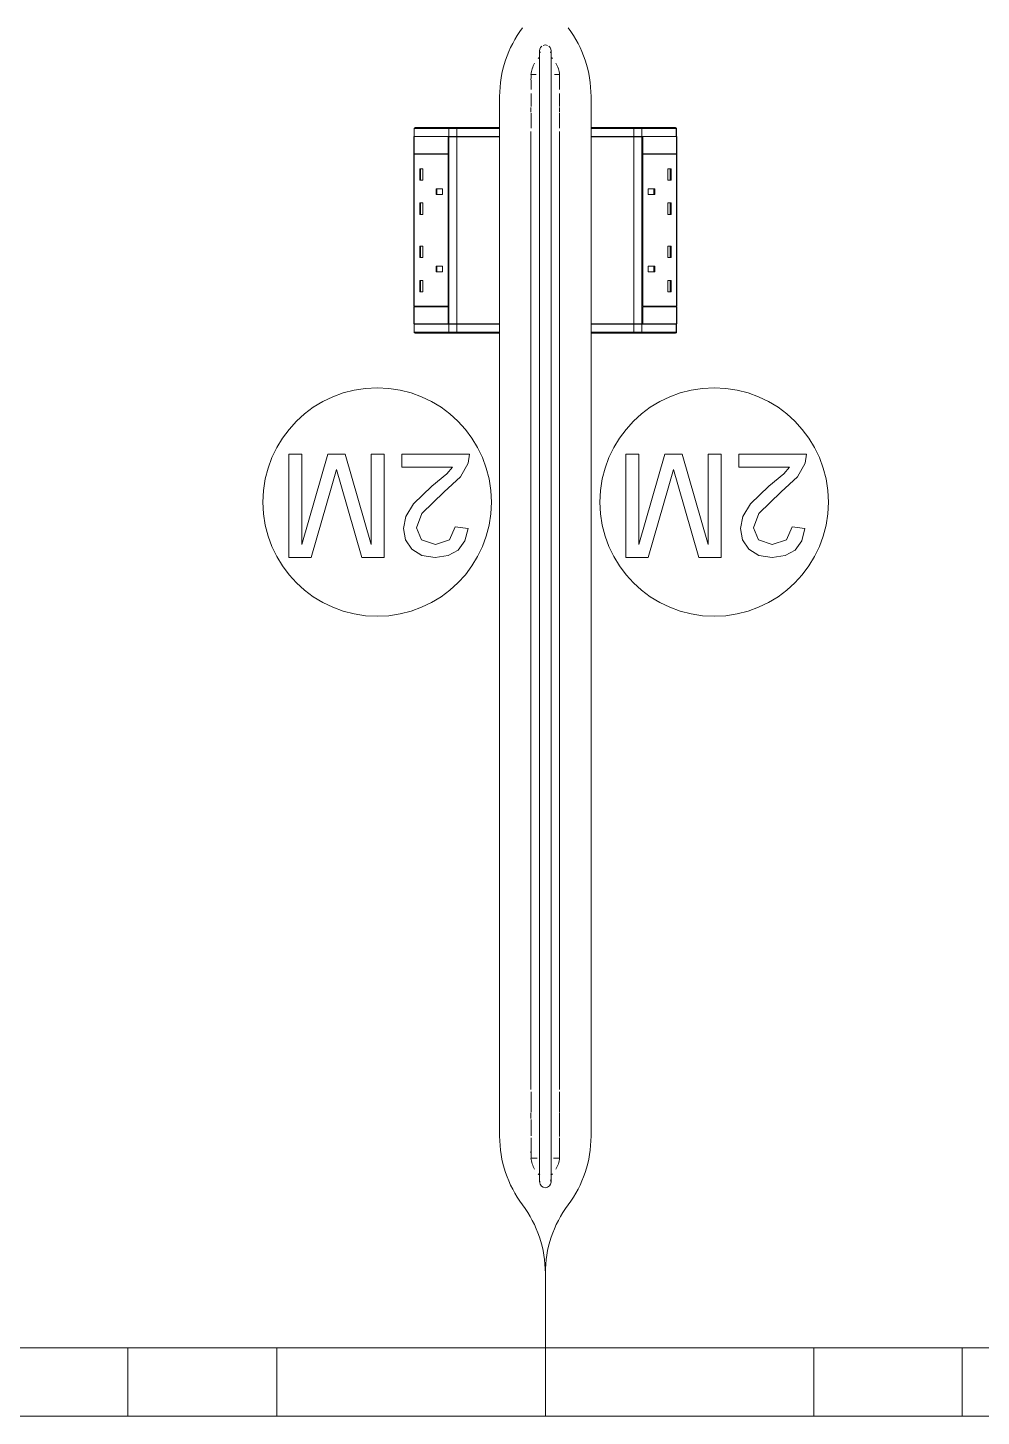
# Model space of a CAD drawing. Header units: millimetres. Extents: x 155927 to 317870, y -36033 to 97293.
# Drawn here: x 201329 to 202163, y 10700 to 11915 of the extents above; entities that cross this region are included whole.
import ezdxf

# ---------------------------------------------------------------- set-up
doc = ezdxf.new("R2010")
doc.units = ezdxf.units.MM
doc.header["$MEASUREMENT"] = 0
doc.layers.add('I-FURN', color=8, linetype='CONTINUOUS', lineweight=9)

msp = doc.modelspace()

# ---------------------------------------------------------------- linework, layer by layer
at = {"layer": 'I-FURN'}
for p, q in [((201776.7, 11894.6), (201776.7, 11894.6)), ((201776.7, 11894.6), (201776.7, 11894.4)), ((201776.7, 11894.4), (201776.7, 11894.1)), ((201776.7, 11894.1), (201776.7, 11893.7)), ((201776.7, 11893.7), (201776.7, 11893.2)), ((201776.7, 11893.2), (201776.7, 11892.6)), ((201776.7, 11892.6), (201776.7, 11891.9)), ((201776.7, 11891.9), (201776.7, 11891)), ((201776.7, 11891), (201776.7, 11890.1)), ((201776.7, 11890.1), (201776.7, 11889)), ((201776.7, 11889), (201776.7, 11887.9)), ((201776.7, 11887.9), (201776.7, 11886.6)), ((201776.7, 11886.6), (201776.7, 11885.2)), ((201776.7, 11885.2), (201776.7, 11883.8)), ((201776.7, 11883.8), (201776.7, 11882.2)), ((201786.7, 11894.5), (201786.7, 11894.6)), ((201786.7, 11894.6), (201786.7, 11894.6)), ((201786.7, 11894.3), (201786.7, 11894.5)), ((201786.7, 11894), (201786.7, 11894.3)), ((201786.7, 11893.6), (201786.7, 11894)), ((201786.7, 11893), (201786.7, 11893.6)), ((201786.7, 11892.4), (201786.7, 11893)), ((201786.7, 11891.6), (201786.7, 11892.4)), ((201786.7, 11890.8), (201786.7, 11891.6)), ((201786.7, 11889.8), (201786.7, 11890.8)), ((201786.7, 11888.7), (201786.7, 11889.8)), ((201786.7, 11887.5), (201786.7, 11888.7)), ((201786.7, 11886.2), (201786.7, 11887.5)), ((201786.7, 11884.9), (201786.7, 11886.2)), ((201786.7, 11883.4), (201786.7, 11884.9)), ((201786.7, 11881.8), (201786.7, 11883.4)), ((201773.7, 11873.7), (201769.2, 11873.7)), ((201769.2, 11870.3), (201769.2, 11873.7)), ((201776.7, 11882.2), (201776.7, 11880.6)), ((201776.7, 11880.6), (201776.7, 11878.8)), ((201776.7, 11878.8), (201776.7, 11877)), ((201776.7, 11877), (201776.7, 11875.1)), ((201776.7, 11875.1), (201776.7, 11873.1)), ((201776.7, 11873.1), (201776.7, 11871)), ((201776.7, 11871), (201776.7, 11868.9)), ((201786.7, 11880.1), (201786.7, 11881.8)), ((201786.7, 11878.4), (201786.7, 11880.1)), ((201786.7, 11876.5), (201786.7, 11878.4)), ((201786.7, 11874.6), (201786.7, 11876.5)), ((201786.7, 11872.6), (201786.7, 11874.6)), ((201786.7, 11870.5), (201786.7, 11872.6)), ((201794.2, 11873.7), (201789.6, 11873.7)), ((201794.2, 11873.7), (201794.2, 11870.3)), ((201769.1, 11869), (201769.1, 11869.9)), ((201769.2, 11860.7), (201769.2, 11868.7)), ((201776.7, 11868.9), (201776.7, 11866.7)), ((201776.7, 11866.7), (201776.7, 11864.4)), ((201776.7, 11864.4), (201776.7, 11862)), ((201776.7, 11862), (201776.7, 11859.6)), ((201776.7, 11859.6), (201776.7, 11857.1)), ((201786.7, 11868.3), (201786.7, 11870.5)), ((201786.7, 11866), (201786.7, 11868.3)), ((201786.7, 11863.7), (201786.7, 11866)), ((201786.7, 11861.4), (201786.7, 11863.7)), ((201786.7, 11858.9), (201786.7, 11861.4)), ((201786.7, 11856.4), (201786.7, 11858.9)), ((201794.2, 11869.9), (201794.2, 11869)), ((201794.2, 11868.7), (201794.2, 11860.7)), ((201741.7, 11826.4), (201741.7, 11854.6)), ((201741.7, 11854.6), (201741.7, 11826.4)), ((201769.2, 11845.6), (201769.2, 11857.1)), ((201776.7, 11857.1), (201776.7, 11854.6)), ((201776.7, 11854.6), (201776.7, 11852)), ((201776.7, 11852), (201776.7, 11849.4)), ((201776.7, 11849.4), (201776.7, 11846.7)), ((201776.7, 11846.7), (201776.7, 11844)), ((201786.7, 11853.9), (201786.7, 11856.4)), ((201786.7, 11851.3), (201786.7, 11853.9)), ((201786.7, 11848.7), (201786.7, 11851.3)), ((201786.7, 11846), (201786.7, 11848.7)), ((201794.2, 11857.1), (201794.2, 11845.6)), ((201821.7, 11854.6), (201821.7, 11826.4)), ((201821.7, 11826.4), (201821.7, 11854.6)), ((201769.1, 11840.8), (201769.1, 11844.9)), ((201769.2, 11826.7), (201769.2, 11839.9)), ((201776.7, 11844), (201776.7, 11841.3)), ((201776.7, 11841.3), (201776.7, 11838.5)), ((201776.7, 11838.5), (201776.7, 11835.8)), ((201776.7, 11835.8), (201776.7, 11832.9)), ((201786.7, 11843.3), (201786.7, 11846)), ((201786.7, 11840.6), (201786.7, 11843.3)), ((201786.7, 11837.8), (201786.7, 11840.6)), ((201786.7, 11835), (201786.7, 11837.8)), ((201786.7, 11832.2), (201786.7, 11835)), ((201794.2, 11844.9), (201794.2, 11840.8)), ((201794.2, 11839.9), (201794.2, 11826.7)), ((201666.8, 11826.4), (201666.8, 11819.4)), ((201666.8, 11826.4), (201667, 11826.4)), ((201666.8, 11826.4), (201666.8, 11819.4)), ((201666.8, 11819.4), (201666.8, 11826.4)), ((201667, 11826.4), (201697.3, 11826.4)), ((201667, 11826.4), (201667, 11819.4)), ((201667.2, 11827.2), (201667.2, 11827.2)), ((201698.1, 11827.4), (201667.8, 11827.4)), ((201698.1, 11827.4), (201667.8, 11827.4)), ((201697.3, 11826.4), (201704.2, 11826.4)), ((201697.3, 11826.4), (201697.3, 11819.4)), ((201698.1, 11827.4), (201736.7, 11827.4)), ((201703.7, 11827.4), (201698.1, 11827.4)), ((201740.7, 11827.4), (201703.7, 11827.4)), ((201704.2, 11826.4), (201741.7, 11826.4)), ((201704.2, 11826.4), (201704.2, 11819.4)), ((201736.7, 11827.4), (201736.7, 11826.4)), ((201736.7, 11827.4), (201740.7, 11827.4)), ((201741.7, 11819.4), (201741.7, 11826.4)), ((201741.7, 11826.4), (201741.7, 11819.4)), ((201769.1, 10985.5), (201769.1, 11823.7)), ((201776.7, 11832.9), (201776.7, 11830.1)), ((201776.7, 11830.1), (201776.7, 11827.3)), ((201776.7, 11827.3), (201776.7, 11824.5)), ((201776.7, 11824.5), (201776.7, 11823.7)), ((201776.7, 11823.7), (201776.7, 10985.5)), ((201786.7, 11829.4), (201786.7, 11832.2)), ((201786.7, 11826.5), (201786.7, 11829.4)), ((201786.7, 11823.7), (201786.7, 11826.5)), ((201786.7, 10985.5), (201786.7, 11823.7)), ((201794.2, 11823.7), (201794.2, 10985.5)), ((201821.7, 11826.4), (201821.7, 11819.4)), ((201821.7, 11826.4), (201859.1, 11826.4)), ((201821.7, 11826.4), (201821.7, 11819.4)), ((201822.7, 11827.4), (201822.7, 11827.4)), ((201859.7, 11827.4), (201822.7, 11827.4)), ((201822.7, 11827.4), (201826.7, 11827.4)), ((201826.7, 11826.4), (201826.7, 11827.4)), ((201826.7, 11827.4), (201865.2, 11827.4)), ((201859.1, 11826.4), (201866.1, 11826.4)), ((201859.1, 11826.4), (201859.1, 11819.4)), ((201865.2, 11827.4), (201859.7, 11827.4)), ((201895.5, 11827.4), (201865.2, 11827.4)), ((201895.5, 11827.4), (201865.2, 11827.4)), ((201866.1, 11826.4), (201896.3, 11826.4)), ((201866.1, 11826.4), (201866.1, 11819.4)), ((201896.1, 11827.2), (201896.2, 11827.2)), ((201896.3, 11826.4), (201896.5, 11826.4)), ((201896.3, 11826.4), (201896.3, 11819.4)), ((201896.5, 11819.4), (201896.5, 11826.4)), ((201896.5, 11819.4), (201896.5, 11826.4)), ((201896.5, 11819.4), (201896.5, 11826.4)), ((201666.6, 11804.4), (201666.6, 11819.4)), ((201666.6, 11819.4), (201696.5, 11819.4)), ((201666.8, 11819.4), (201667, 11819.4)), ((201666.8, 11819.3), (201666.8, 11655.4)), ((201667, 11819.4), (201697.3, 11819.4)), ((201696.5, 11819.4), (201696.5, 11804.4)), ((201696.7, 11804.4), (201696.7, 11819.3)), ((201696.7, 11819.3), (201697.3, 11819.3)), ((201697.3, 11819.4), (201704.2, 11819.4)), ((201704.2, 11819.3), (201697.3, 11819.3)), ((201697.3, 11819.3), (201697.3, 11655.4)), ((201704.2, 11819.4), (201741.7, 11819.4)), ((201741.7, 11819.3), (201704.2, 11819.3)), ((201704.2, 11819.3), (201704.2, 11655.4)), ((201741.7, 11655.4), (201741.7, 11819.3)), ((201741.7, 11819.3), (201741.7, 11655.4)), ((201821.7, 11819.4), (201859.1, 11819.4)), ((201821.7, 11819.3), (201821.7, 11655.4)), ((201821.7, 11655.4), (201821.7, 11819.3)), ((201859.1, 11819.3), (201821.7, 11819.3)), ((201859.1, 11819.4), (201866.1, 11819.4)), ((201859.1, 11655.4), (201859.1, 11819.3)), ((201866.1, 11819.3), (201859.1, 11819.3)), ((201866.9, 11819.4), (201864.4, 11819.4)), ((201866.1, 11819.4), (201896.3, 11819.4)), ((201866.1, 11655.4), (201866.1, 11819.3)), ((201866.1, 11819.3), (201866.7, 11819.3)), ((201866.7, 11819.3), (201866.7, 11804.4)), ((201866.9, 11804.4), (201866.9, 11819.4)), ((201866.9, 11819.4), (201896.7, 11819.4)), ((201896.3, 11819.4), (201896.5, 11819.4)), ((201896.5, 11655.4), (201896.5, 11819.3)), ((201896.7, 11819.4), (201896.7, 11804.4)), ((201696.5, 11804.4), (201666.6, 11804.4)), ((201666.6, 11803.9), (201696.5, 11803.9)), ((201666.6, 11670.9), (201666.6, 11803.9)), ((201667, 11803.9), (201667, 11804.4)), ((201696.5, 11803.9), (201696.5, 11670.9)), ((201696.7, 11670.9), (201696.7, 11803.9)), ((201866.7, 11803.9), (201866.7, 11670.9)), ((201896.7, 11804.4), (201866.9, 11804.4)), ((201866.9, 11670.9), (201866.9, 11803.9)), ((201896.7, 11803.9), (201866.9, 11803.9)), ((201896.3, 11804.4), (201896.3, 11803.9)), ((201896.7, 11803.9), (201896.7, 11670.9)), ((201671.7, 11791.3), (201671.7, 11781.3)), ((201671.7, 11791.3), (201674.5, 11791.3)), ((201672.4, 11791.3), (201672.4, 11781.3)), ((201674.5, 11791.3), (201674.5, 11781.3)), ((201891.7, 11791.3), (201888.8, 11791.3)), ((201888.8, 11781.3), (201888.8, 11791.3)), ((201891, 11781.3), (201891, 11791.3)), ((201891.7, 11781.3), (201891.7, 11791.3)), ((201671.7, 11781.3), (201674.5, 11781.3)), ((201686, 11773.8), (201686, 11768.8)), ((201691.7, 11773.8), (201686, 11773.8)), ((201686.7, 11773.8), (201686.7, 11768.8)), ((201691.7, 11768.8), (201691.7, 11773.8)), ((201877.4, 11773.8), (201871.6, 11773.8)), ((201871.6, 11768.8), (201871.6, 11773.8)), ((201876.6, 11768.8), (201876.6, 11773.8)), ((201877.4, 11768.8), (201877.4, 11773.8)), ((201891.7, 11781.3), (201888.8, 11781.3)), ((201671.7, 11761.3), (201671.7, 11751.3)), ((201671.7, 11761.3), (201674.5, 11761.3)), ((201672.4, 11761.3), (201672.4, 11751.3)), ((201674.5, 11761.3), (201674.5, 11751.3)), ((201686, 11768.8), (201691.7, 11768.8)), ((201877.4, 11768.8), (201871.6, 11768.8)), ((201891.7, 11761.3), (201888.8, 11761.3)), ((201888.8, 11751.3), (201888.8, 11761.3)), ((201891, 11751.3), (201891, 11761.3)), ((201891.7, 11751.3), (201891.7, 11761.3)), ((201671.7, 11751.3), (201674.5, 11751.3)), ((201891.7, 11751.3), (201888.8, 11751.3)), ((201671.7, 11723.5), (201671.7, 11713.5)), ((201671.7, 11723.5), (201674.5, 11723.5)), ((201671.7, 11713.5), (201674.5, 11713.5)), ((201672.4, 11723.5), (201672.4, 11713.5)), ((201674.5, 11723.5), (201674.5, 11713.5)), ((201891.7, 11723.5), (201888.8, 11723.5)), ((201888.8, 11713.5), (201888.8, 11723.5)), ((201891.7, 11713.5), (201888.8, 11713.5)), ((201891, 11713.5), (201891, 11723.5)), ((201891.7, 11713.5), (201891.7, 11723.5)), ((201686, 11706), (201686, 11701)), ((201686, 11706), (201691.7, 11706)), ((201686, 11701), (201691.7, 11701)), ((201686.7, 11706), (201686.7, 11701)), ((201691.7, 11706), (201691.7, 11701)), ((201871.6, 11706), (201871.6, 11701)), ((201877.4, 11706), (201871.6, 11706)), ((201871.6, 11701), (201877.4, 11701)), ((201876.6, 11701), (201876.6, 11706)), ((201877.4, 11701), (201877.4, 11706)), ((201671.7, 11693.5), (201671.7, 11683.5)), ((201671.7, 11693.5), (201674.5, 11693.5)), ((201672.4, 11693.5), (201672.4, 11683.5)), ((201674.5, 11693.5), (201674.5, 11683.5)), ((201891.7, 11693.5), (201888.8, 11693.5)), ((201888.8, 11683.5), (201888.8, 11693.5)), ((201891, 11683.5), (201891, 11693.5)), ((201891.7, 11683.5), (201891.7, 11693.5)), ((201671.7, 11683.5), (201674.5, 11683.5)), ((201891.7, 11683.5), (201888.8, 11683.5)), ((201666.6, 11670.9), (201696.5, 11670.9)), ((201666.6, 11670.4), (201696.5, 11670.4)), ((201666.6, 11655.4), (201666.6, 11670.4)), ((201667, 11670.4), (201667, 11670.9)), ((201696.5, 11670.4), (201696.5, 11655.4)), ((201696.7, 11655.4), (201696.7, 11670.4)), ((201866.7, 11670.4), (201866.7, 11655.4)), ((201896.7, 11670.9), (201866.9, 11670.9)), ((201866.9, 11655.4), (201866.9, 11670.4)), ((201866.9, 11670.4), (201896.7, 11670.4)), ((201896.3, 11670.9), (201896.3, 11670.4)), ((201896.7, 11670.4), (201896.7, 11655.4)), ((201696.5, 11655.4), (201666.6, 11655.4)), ((201666.8, 11655.3), (201666.8, 11648.3)), ((201667, 11655.3), (201666.8, 11655.3)), ((201666.8, 11655.3), (201666.8, 11648.3)), ((201666.8, 11655.3), (201666.8, 11648.3)), ((201667, 11648.3), (201667, 11655.3)), ((201697.3, 11655.3), (201667, 11655.3)), ((201696.5, 11655.4), (201698.9, 11655.4)), ((201697.3, 11655.4), (201696.7, 11655.4)), ((201697.3, 11655.4), (201704.2, 11655.4)), ((201697.3, 11648.3), (201697.3, 11655.3)), ((201704.2, 11655.3), (201697.3, 11655.3)), ((201704.2, 11655.4), (201741.7, 11655.4)), ((201704.2, 11648.3), (201704.2, 11655.3)), ((201741.7, 11655.3), (201704.2, 11655.3)), ((201741.7, 11648.3), (201741.7, 11655.3)), ((201741.7, 11648.3), (201741.7, 11655.3)), ((201821.7, 11655.4), (201859.1, 11655.4)), ((201821.7, 11655.3), (201821.7, 11648.3)), ((201821.7, 11648.3), (201821.7, 11655.3)), ((201859.1, 11655.3), (201821.7, 11655.3)), ((201859.1, 11655.4), (201866.1, 11655.4)), ((201859.1, 11648.3), (201859.1, 11655.3)), ((201866.1, 11655.3), (201859.1, 11655.3)), ((201866.7, 11655.4), (201866.1, 11655.4)), ((201866.1, 11648.3), (201866.1, 11655.3)), ((201896.3, 11655.3), (201866.1, 11655.3)), ((201896.7, 11655.4), (201866.9, 11655.4)), ((201896.3, 11648.3), (201896.3, 11655.3)), ((201896.5, 11655.3), (201896.3, 11655.3)), ((201896.5, 11648.3), (201896.5, 11655.3)), ((201896.5, 11648.3), (201896.5, 11655.3)), ((201896.5, 11655.3), (201896.5, 11648.3)), ((201667, 11648.3), (201666.8, 11648.3)), ((201697.3, 11648.3), (201667, 11648.3)), ((201667.2, 11647.5), (201667.2, 11647.6)), ((201667.8, 11647.3), (201698.1, 11647.3)), ((201667.8, 11647.3), (201698.1, 11647.3)), ((201704.2, 11648.3), (201697.3, 11648.3)), ((201736.7, 11647.3), (201698.1, 11647.3)), ((201698.1, 11647.3), (201703.7, 11647.3)), ((201703.7, 11647.3), (201740.7, 11647.3)), ((201741.7, 11648.3), (201704.2, 11648.3)), ((201736.7, 11648.3), (201736.7, 11647.3)), ((201740.7, 11647.3), (201736.7, 11647.3)), ((201740.7, 11647.3), (201740.7, 11647.3)), ((201741.7, 10944.6), (201741.7, 11648.3)), ((201741.7, 11648.3), (201741.7, 10944.6)), ((201821.7, 11648.3), (201821.7, 10944.6)), ((201821.7, 10944.6), (201821.7, 11648.3)), ((201859.1, 11648.3), (201821.7, 11648.3)), ((201826.7, 11647.3), (201822.7, 11647.3)), ((201822.7, 11647.3), (201859.7, 11647.3)), ((201826.7, 11647.3), (201826.7, 11648.3)), ((201865.2, 11647.3), (201826.7, 11647.3)), ((201866.1, 11648.3), (201859.1, 11648.3)), ((201859.7, 11647.3), (201865.2, 11647.3)), ((201865.2, 11647.3), (201895.5, 11647.3)), ((201865.2, 11647.3), (201895.5, 11647.3)), ((201896.3, 11648.3), (201866.1, 11648.3)), ((201896.2, 11647.6), (201896.2, 11647.5)), ((201896.5, 11648.3), (201896.3, 11648.3)), ((201568.5, 11541.5), (201557.2, 11541.5)), ((201557.2, 11541.5), (201557.2, 11451.1)), ((201591.2, 11541.5), (201568.5, 11462.4)), ((201568.5, 11462.4), (201568.5, 11541.5)), ((201606.5, 11541.5), (201591.2, 11541.5)), ((201629.2, 11462.4), (201606.5, 11541.5)), ((201640.5, 11541.5), (201629.2, 11541.5)), ((201629.2, 11541.5), (201629.2, 11462.4)), ((201640.5, 11451.1), (201640.5, 11541.5)), ((201715.4, 11541.5), (201656.1, 11541.5)), ((201656.1, 11541.5), (201656.1, 11530.2)), ((201707.3, 11521.7), (201714.2, 11533.7)), ((201714.2, 11533.7), (201715.4, 11541.5)), ((201863.5, 11541.5), (201852.2, 11541.5)), ((201852.2, 11541.5), (201852.2, 11451.1)), ((201886.2, 11541.5), (201863.5, 11462.4)), ((201863.5, 11462.4), (201863.5, 11541.5)), ((201901.5, 11541.5), (201886.2, 11541.5)), ((201924.2, 11462.4), (201901.5, 11541.5)), ((201935.5, 11541.5), (201924.2, 11541.5)), ((201924.2, 11541.5), (201924.2, 11462.4)), ((201935.5, 11451.1), (201935.5, 11541.5)), ((202010.4, 11541.5), (201951.1, 11541.5)), ((201951.1, 11541.5), (201951.1, 11530.2)), ((202002.3, 11521.7), (202009.2, 11533.7)), ((202009.2, 11533.7), (202010.4, 11541.5)), ((201594.8, 11513.7), (201598.9, 11528.1)), ((201598.9, 11528.1), (201602.6, 11514.8)), ((201656.1, 11530.2), (201700.5, 11530.2)), ((201695.4, 11524.4), (201682.4, 11513.5)), ((201693.2, 11508.6), (201707.3, 11521.7)), ((201700.5, 11530.2), (201695.4, 11524.4)), ((201889.8, 11513.7), (201893.9, 11528.1)), ((201893.9, 11528.1), (201897.6, 11514.8)), ((201951.1, 11530.2), (201995.5, 11530.2)), ((201990.4, 11524.4), (201977.4, 11513.5)), ((201988.2, 11508.6), (202002.3, 11521.7)), ((201995.5, 11530.2), (201990.4, 11524.4)), ((201576.6, 11451.1), (201594.8, 11513.7)), ((201602.6, 11514.8), (201621.1, 11451.1)), ((201682.4, 11513.5), (201666.2, 11498.1)), ((201673.7, 11489.7), (201693.2, 11508.6)), ((201871.6, 11451.1), (201889.8, 11513.7)), ((201897.6, 11514.8), (201916.1, 11451.1)), ((201977.4, 11513.5), (201961.2, 11498.1)), ((201968.7, 11489.7), (201988.2, 11508.6)), ((201666.2, 11498.1), (201659.5, 11487)), ((201961.2, 11498.1), (201954.5, 11487)), ((201659.5, 11487), (201657.5, 11476.3)), ((201668.8, 11476.9), (201673.7, 11489.7)), ((201954.5, 11487), (201952.5, 11476.3)), ((201963.8, 11476.9), (201968.7, 11489.7)), ((201657.5, 11476.3), (201659.3, 11466.4)), ((201673.4, 11466.6), (201668.8, 11476.9)), ((201702.7, 11477.9), (201697.9, 11466.5)), ((201714, 11476.5), (201702.7, 11477.9)), ((201711.2, 11465.6), (201714, 11476.5)), ((201952.5, 11476.3), (201954.3, 11466.4)), ((201968.4, 11466.6), (201963.8, 11476.9)), ((201997.7, 11477.9), (201992.9, 11466.5)), ((202009, 11476.5), (201997.7, 11477.9)), ((202006.2, 11465.6), (202009, 11476.5)), ((201659.3, 11466.4), (201664.9, 11458.3)), ((201664.9, 11458.3), (201673.7, 11452.9)), ((201685.4, 11462.4), (201673.4, 11466.6)), ((201697.9, 11466.5), (201685.4, 11462.4)), ((201696.5, 11452.7), (201705.3, 11457.6)), ((201705.3, 11457.6), (201711.2, 11465.6)), ((201954.3, 11466.4), (201959.9, 11458.3)), ((201959.9, 11458.3), (201968.7, 11452.9)), ((201980.4, 11462.4), (201968.4, 11466.6)), ((201992.9, 11466.5), (201980.4, 11462.4)), ((201991.5, 11452.7), (202000.3, 11457.6)), ((202000.3, 11457.6), (202006.2, 11465.6)), ((201557.2, 11451.1), (201576.6, 11451.1)), ((201621.1, 11451.1), (201640.5, 11451.1)), ((201673.7, 11452.9), (201685.2, 11451.1)), ((201685.2, 11451.1), (201696.5, 11452.7)), ((201852.2, 11451.1), (201871.6, 11451.1)), ((201916.1, 11451.1), (201935.5, 11451.1)), ((201968.7, 11452.9), (201980.2, 11451.1)), ((201980.2, 11451.1), (201991.5, 11452.7)), ((201776.7, 10985.5), (201776.7, 10982.3)), ((201786.7, 10984.6), (201786.7, 10985.5)), ((201786.7, 10981.4), (201786.7, 10984.6)), ((201769.2, 10965.8), (201769.2, 10983.5)), ((201776.7, 10982.3), (201776.7, 10979.1)), ((201776.7, 10979.1), (201776.7, 10975.8)), ((201776.7, 10975.8), (201776.7, 10972.6)), ((201776.7, 10972.6), (201776.7, 10969.4)), ((201786.7, 10978.2), (201786.7, 10981.4)), ((201786.7, 10975), (201786.7, 10978.2)), ((201786.7, 10971.8), (201786.7, 10975)), ((201786.7, 10968.6), (201786.7, 10971.8)), ((201794.2, 10983.5), (201794.2, 10965.8)), ((201769.1, 10960.1), (201769.1, 10965)), ((201776.7, 10969.4), (201776.7, 10966.3)), ((201776.7, 10966.3), (201776.7, 10963.2)), ((201776.7, 10963.2), (201776.7, 10960.1)), ((201776.7, 10960.1), (201776.7, 10957)), ((201786.7, 10965.4), (201786.7, 10968.6)), ((201786.7, 10962.3), (201786.7, 10965.4)), ((201786.7, 10959.2), (201786.7, 10962.3)), ((201794.2, 10965), (201794.2, 10960.1)), ((201794.2, 10960.3), (201794.2, 10944.4)), ((201769.2, 10945), (201769.2, 10959.2)), ((201776.7, 10957), (201776.7, 10954)), ((201776.7, 10954), (201776.7, 10951.1)), ((201776.7, 10951.1), (201776.7, 10948.2)), ((201776.7, 10948.2), (201776.7, 10945.3)), ((201786.7, 10956.2), (201786.7, 10959.2)), ((201786.7, 10953.2), (201786.7, 10956.2)), ((201786.7, 10950.3), (201786.7, 10953.2)), ((201786.7, 10947.4), (201786.7, 10950.3)), ((201786.7, 10944.6), (201786.7, 10947.4)), ((201769.2, 10925.5), (201769.2, 10943.1)), ((201776.7, 10945.3), (201776.7, 10942.5)), ((201776.7, 10942.5), (201776.7, 10939.8)), ((201776.7, 10939.8), (201776.7, 10937.2)), ((201776.7, 10937.2), (201776.7, 10934.6)), ((201786.7, 10941.8), (201786.7, 10944.6)), ((201786.7, 10939.1), (201786.7, 10941.8)), ((201786.7, 10936.5), (201786.7, 10939.1)), ((201786.7, 10934), (201786.7, 10936.5)), ((201794.2, 10943.1), (201794.2, 10925.5)), ((201769.1, 10930.1), (201769.1, 10931.2)), ((201769.2, 10925.5), (201774.4, 10925.5)), ((201776.7, 10934.6), (201776.7, 10932.2)), ((201776.7, 10932.2), (201776.7, 10929.8)), ((201776.7, 10929.8), (201776.7, 10927.5)), ((201776.7, 10927.5), (201776.7, 10925.3)), ((201776.7, 10925.3), (201776.7, 10923.2)), ((201776.7, 10923.2), (201776.7, 10921.1)), ((201786.7, 10931.5), (201786.7, 10934)), ((201786.7, 10929.2), (201786.7, 10931.5)), ((201786.7, 10926.9), (201786.7, 10929.2)), ((201786.7, 10924.7), (201786.7, 10926.9)), ((201786.7, 10922.6), (201786.7, 10924.7)), ((201788.9, 10925.5), (201794.2, 10925.5)), ((201794.2, 10931.2), (201794.2, 10930.1)), ((201776.7, 10921.1), (201776.7, 10919.2)), ((201776.7, 10919.2), (201776.7, 10917.4)), ((201776.7, 10917.4), (201776.7, 10915.7)), ((201776.7, 10915.7), (201776.7, 10914.2)), ((201776.7, 10914.2), (201776.7, 10912.7)), ((201776.7, 10912.7), (201776.7, 10911.3)), ((201776.7, 10911.3), (201776.7, 10910.1)), ((201786.7, 10920.6), (201786.7, 10922.6)), ((201786.7, 10918.7), (201786.7, 10920.6)), ((201786.7, 10917), (201786.7, 10918.7)), ((201786.7, 10915.3), (201786.7, 10917)), ((201786.7, 10913.8), (201786.7, 10915.3)), ((201786.7, 10912.3), (201786.7, 10913.8)), ((201786.7, 10911), (201786.7, 10912.3)), ((201786.7, 10909.8), (201786.7, 10911)), ((201776.7, 10910.1), (201776.7, 10909)), ((201776.7, 10909), (201776.7, 10908)), ((201776.7, 10908), (201776.7, 10907.1)), ((201776.7, 10907.1), (201776.7, 10906.4)), ((201776.7, 10906.4), (201776.7, 10905.8)), ((201776.7, 10905.8), (201776.7, 10905.3)), ((201776.7, 10905.3), (201776.7, 10904.9)), ((201776.7, 10904.9), (201776.7, 10904.7)), ((201776.7, 10904.7), (201776.7, 10904.6)), ((201776.7, 10904.6), (201776.7, 10904.6)), ((201786.7, 10908.7), (201786.7, 10909.8)), ((201786.7, 10907.8), (201786.7, 10908.7)), ((201786.7, 10906.9), (201786.7, 10907.8)), ((201786.7, 10906.2), (201786.7, 10906.9)), ((201786.7, 10905.6), (201786.7, 10906.2)), ((201786.7, 10905.2), (201786.7, 10905.6)), ((201786.7, 10904.9), (201786.7, 10905.2)), ((201786.7, 10904.7), (201786.7, 10904.9)), ((201786.7, 10904.6), (201786.7, 10904.7)), ((201781.7, 10824.6), (201781.7, 10699.6)), ((201781.7, 10699.6), (201781.7, 10824.6)), ((201781.7, 10699.6), (201781.7, 10824.6)), ((201781.7, 10824.6), (201781.7, 10699.6)), ((200981.7, 10759.6), (201416.3, 10759.6)), ((202541.7, 10759.6), (201021.7, 10759.6)), ((201416.3, 10759.6), (201546.7, 10759.6)), ((201416.3, 10759.6), (201416.3, 10699.6)), ((201416.3, 10759.6), (201416.3, 10699.6)), ((201546.7, 10759.6), (202016.7, 10759.6)), ((201546.7, 10759.6), (201546.7, 10699.6)), ((201546.7, 10759.6), (201546.7, 10699.6)), ((202016.7, 10759.6), (202146.7, 10759.6)), ((202016.7, 10759.6), (202016.7, 10699.6)), ((202016.7, 10759.6), (202016.7, 10699.6)), ((202146.7, 10759.6), (202581.7, 10759.6)), ((202146.7, 10759.6), (202146.7, 10699.6)), ((202146.7, 10759.6), (202146.7, 10699.6)), ((201416.3, 10699.6), (200981.7, 10699.6)), ((200981.7, 10699.6), (201781.7, 10699.6)), ((201781.7, 10699.6), (200981.7, 10699.6)), ((201021.7, 10699.6), (202541.7, 10699.6)), ((201546.7, 10699.6), (201416.3, 10699.6)), ((202016.7, 10699.6), (201546.7, 10699.6)), ((201781.7, 10699.6), (202581.7, 10699.6)), ((202581.7, 10699.6), (201781.7, 10699.6)), ((202146.7, 10699.6), (202016.7, 10699.6)), ((202581.7, 10699.6), (202146.7, 10699.6))]:
    msp.add_line(p, q, dxfattribs=at)
at = {"layer": 'I-FURN', "flags": 128}
for points in [[(201666.8, 11826.4), (201666.8, 11826.5), (201666.8, 11826.5), (201666.8, 11826.6), (201666.9, 11826.6), (201666.9, 11826.6), (201666.9, 11826.7), (201666.9, 11826.7), (201666.9, 11826.8), (201666.9, 11826.8), (201666.9, 11826.8), (201666.9, 11826.9), (201667, 11826.9), (201667, 11826.9)], [(201703.7, 11827.4), (201703.5, 11827.4), (201703.4, 11827.4), (201703.2, 11827.4), (201703.1, 11827.4), (201703, 11827.4), (201702.8, 11827.4), (201702.7, 11827.4), (201702.5, 11827.4), (201702.3, 11827.4), (201702.2, 11827.4), (201702, 11827.4), (201701.9, 11827.4), (201701.7, 11827.4), (201701.6, 11827.4), (201701.4, 11827.4), (201701.2, 11827.4), (201701.1, 11827.4), (201700.9, 11827.4), (201700.8, 11827.4), (201700.6, 11827.4), (201700.4, 11827.4), (201700.3, 11827.4), (201700.1, 11827.4), (201700, 11827.4), (201699.8, 11827.4), (201699.7, 11827.4), (201699.5, 11827.4), (201699.4, 11827.4), (201699.3, 11827.4), (201699.1, 11827.4), (201699, 11827.4), (201698.9, 11827.4), (201698.8, 11827.4), (201698.6, 11827.4), (201698.5, 11827.4), (201698.4, 11827.4), (201698.3, 11827.4), (201698.2, 11827.4), (201698.1, 11827.4)], [(201740.7, 11827.4), (201740.4, 11827.4), (201740, 11827.4), (201739.4, 11827.4), (201738.8, 11827.4), (201737.9, 11827.4), (201737, 11827.4), (201735.9, 11827.4), (201734.7, 11827.4), (201733.4, 11827.4), (201731.9, 11827.4), (201730.3, 11827.4), (201728.6, 11827.4), (201726.8, 11827.4), (201724.9, 11827.4), (201722.8, 11827.4), (201720.7, 11827.4), (201718.4, 11827.4), (201716.1, 11827.4), (201713.6, 11827.4), (201711.1, 11827.4), (201708.4, 11827.4), (201705.7, 11827.4), (201703.7, 11827.4)], [(201736.7, 11827.4), (201736.8, 11827.4), (201737, 11827.4), (201737.2, 11827.4), (201737.3, 11827.4), (201737.5, 11827.4), (201737.6, 11827.4), (201737.8, 11827.4), (201737.9, 11827.4), (201738.1, 11827.4), (201738.2, 11827.4), (201738.4, 11827.4), (201738.5, 11827.4), (201738.7, 11827.4), (201738.8, 11827.4), (201738.9, 11827.4), (201739.1, 11827.4), (201739.2, 11827.4), (201739.3, 11827.4), (201739.4, 11827.4), (201739.6, 11827.4), (201739.7, 11827.4), (201739.8, 11827.4), (201739.9, 11827.4), (201740, 11827.4), (201740.1, 11827.4), (201740.1, 11827.4), (201740.2, 11827.4), (201740.3, 11827.4), (201740.4, 11827.4), (201740.4, 11827.4), (201740.5, 11827.4), (201740.5, 11827.4), (201740.6, 11827.4), (201740.6, 11827.4), (201740.6, 11827.4), (201740.7, 11827.4), (201740.7, 11827.4), (201740.7, 11827.4), (201740.7, 11827.4)], [(201740.7, 11827.4), (201740.7, 11827.4), (201740.8, 11827.4), (201740.8, 11827.4), (201740.8, 11827.4), (201740.9, 11827.4), (201740.9, 11827.4), (201741, 11827.4), (201741, 11827.4), (201741, 11827.4), (201741.1, 11827.4), (201741.1, 11827.3), (201741.1, 11827.3), (201741.2, 11827.3), (201741.2, 11827.3), (201741.3, 11827.3), (201741.3, 11827.2), (201741.3, 11827.2), (201741.3, 11827.2), (201741.4, 11827.2), (201741.4, 11827.1), (201741.4, 11827.1), (201741.5, 11827.1), (201741.5, 11827), (201741.5, 11827), (201741.5, 11827), (201741.5, 11826.9), (201741.6, 11826.9), (201741.6, 11826.9), (201741.6, 11826.8), (201741.6, 11826.8), (201741.6, 11826.8), (201741.6, 11826.7), (201741.7, 11826.7), (201741.7, 11826.6), (201741.7, 11826.6), (201741.7, 11826.6), (201741.7, 11826.5), (201741.7, 11826.5), (201741.7, 11826.4), (201741.7, 11826.4)], [(201740.7, 11827.4), (201740.7, 11827.4), (201740.7, 11827.4)], [(201821.7, 11826.4), (201821.7, 11826.5), (201821.7, 11826.5), (201821.7, 11826.6), (201821.7, 11826.6), (201821.7, 11826.6), (201821.7, 11826.7), (201821.7, 11826.7), (201821.7, 11826.8), (201821.7, 11826.8), (201821.7, 11826.8), (201821.8, 11826.9), (201821.8, 11826.9), (201821.8, 11826.9), (201821.8, 11827), (201821.8, 11827), (201821.9, 11827), (201821.9, 11827.1), (201821.9, 11827.1), (201821.9, 11827.1), (201822, 11827.2), (201822, 11827.2), (201822, 11827.2), (201822.1, 11827.2), (201822.1, 11827.3), (201822.1, 11827.3), (201822.2, 11827.3), (201822.2, 11827.3), (201822.2, 11827.3), (201822.3, 11827.4), (201822.3, 11827.4), (201822.3, 11827.4), (201822.4, 11827.4), (201822.4, 11827.4), (201822.5, 11827.4), (201822.5, 11827.4), (201822.5, 11827.4), (201822.6, 11827.4), (201822.6, 11827.4), (201822.7, 11827.4), (201822.7, 11827.4)], [(201859.7, 11827.4), (201856.9, 11827.4), (201854.2, 11827.4), (201851.6, 11827.4), (201849.1, 11827.4), (201846.7, 11827.4), (201844.3, 11827.4), (201842.1, 11827.4), (201840, 11827.4), (201838, 11827.4), (201836.1, 11827.4), (201834.3, 11827.4), (201832.6, 11827.4), (201831, 11827.4), (201829.6, 11827.4), (201828.3, 11827.4), (201827.1, 11827.4), (201826.1, 11827.4), (201825.2, 11827.4), (201824.4, 11827.4), (201823.8, 11827.4), (201823.2, 11827.4), (201822.9, 11827.4), (201822.7, 11827.4)], [(201822.7, 11827.4), (201822.7, 11827.4), (201822.7, 11827.4), (201822.7, 11827.4), (201822.7, 11827.4), (201822.7, 11827.4), (201822.8, 11827.4), (201822.8, 11827.4), (201822.9, 11827.4), (201822.9, 11827.4), (201823, 11827.4), (201823, 11827.4), (201823.1, 11827.4), (201823.2, 11827.4), (201823.3, 11827.4), (201823.4, 11827.4), (201823.5, 11827.4), (201823.6, 11827.4), (201823.7, 11827.4), (201823.8, 11827.4), (201823.9, 11827.4), (201824, 11827.4), (201824.1, 11827.4), (201824.2, 11827.4), (201824.4, 11827.4), (201824.5, 11827.4), (201824.6, 11827.4), (201824.8, 11827.4), (201824.9, 11827.4), (201825.1, 11827.4), (201825.2, 11827.4), (201825.4, 11827.4), (201825.5, 11827.4), (201825.7, 11827.4), (201825.8, 11827.4), (201826, 11827.4), (201826.1, 11827.4), (201826.3, 11827.4), (201826.5, 11827.4), (201826.6, 11827.4), (201826.7, 11827.4)], [(201865.2, 11827.4), (201865.1, 11827.4), (201865, 11827.4), (201864.9, 11827.4), (201864.8, 11827.4), (201864.7, 11827.4), (201864.6, 11827.4), (201864.5, 11827.4), (201864.3, 11827.4), (201864.2, 11827.4), (201864.1, 11827.4), (201863.9, 11827.4), (201863.8, 11827.4), (201863.7, 11827.4), (201863.5, 11827.4), (201863.4, 11827.4), (201863.2, 11827.4), (201863.1, 11827.4), (201862.9, 11827.4), (201862.8, 11827.4), (201862.6, 11827.4), (201862.4, 11827.4), (201862.3, 11827.4), (201862.1, 11827.4), (201862, 11827.4), (201861.8, 11827.4), (201861.6, 11827.4), (201861.5, 11827.4), (201861.3, 11827.4), (201861.2, 11827.4), (201861, 11827.4), (201860.9, 11827.4), (201860.7, 11827.4), (201860.5, 11827.4), (201860.4, 11827.4), (201860.3, 11827.4), (201860.1, 11827.4), (201860, 11827.4), (201859.8, 11827.4), (201859.7, 11827.4)], [(201896.4, 11826.9), (201896.4, 11826.9), (201896.4, 11826.9), (201896.4, 11826.8), (201896.4, 11826.8), (201896.5, 11826.8), (201896.5, 11826.7), (201896.5, 11826.7), (201896.5, 11826.6), (201896.5, 11826.6), (201896.5, 11826.6), (201896.5, 11826.5), (201896.5, 11826.5), (201896.5, 11826.4), (201896.5, 11826.4)], [(201667, 11647.8), (201667, 11647.8), (201666.9, 11647.9), (201666.9, 11647.9), (201666.9, 11648), (201666.9, 11648), (201666.9, 11648), (201666.9, 11648.1), (201666.9, 11648.1), (201666.9, 11648.1), (201666.8, 11648.2), (201666.8, 11648.2), (201666.8, 11648.3), (201666.8, 11648.3), (201666.8, 11648.3)], [(201698.1, 11647.3), (201698.2, 11647.3), (201698.3, 11647.3), (201698.4, 11647.3), (201698.5, 11647.3), (201698.6, 11647.3), (201698.8, 11647.3), (201698.9, 11647.3), (201699, 11647.3), (201699.1, 11647.3), (201699.3, 11647.3), (201699.4, 11647.3), (201699.5, 11647.3), (201699.7, 11647.3), (201699.8, 11647.3), (201700, 11647.3), (201700.1, 11647.3), (201700.3, 11647.3), (201700.4, 11647.3), (201700.6, 11647.3), (201700.8, 11647.3), (201700.9, 11647.3), (201701.1, 11647.3), (201701.2, 11647.3), (201701.4, 11647.3), (201701.6, 11647.3), (201701.7, 11647.3), (201701.9, 11647.3), (201702, 11647.3), (201702.2, 11647.3), (201702.3, 11647.3), (201702.5, 11647.3), (201702.7, 11647.3), (201702.8, 11647.3), (201703, 11647.3), (201703.1, 11647.3), (201703.2, 11647.3), (201703.4, 11647.3), (201703.5, 11647.3), (201703.7, 11647.3)], [(201703.7, 11647.3), (201706.4, 11647.3), (201709.1, 11647.3), (201711.7, 11647.3), (201714.3, 11647.3), (201716.7, 11647.3), (201719, 11647.3), (201721.3, 11647.3), (201723.4, 11647.3), (201725.4, 11647.3), (201727.3, 11647.3), (201729.1, 11647.3), (201730.8, 11647.3), (201732.3, 11647.3), (201733.7, 11647.3), (201735, 11647.3), (201736.2, 11647.3), (201737.3, 11647.3), (201738.2, 11647.3), (201739, 11647.3), (201739.6, 11647.3), (201740.1, 11647.3), (201740.5, 11647.3), (201740.7, 11647.3)], [(201740.7, 11647.3), (201740.7, 11647.3), (201740.7, 11647.3), (201740.7, 11647.3), (201740.6, 11647.3), (201740.6, 11647.3), (201740.6, 11647.3), (201740.5, 11647.3), (201740.5, 11647.3), (201740.4, 11647.3), (201740.4, 11647.3), (201740.3, 11647.3), (201740.2, 11647.3), (201740.2, 11647.3), (201740.1, 11647.3), (201740, 11647.3), (201739.9, 11647.3), (201739.8, 11647.3), (201739.7, 11647.3), (201739.6, 11647.3), (201739.5, 11647.3), (201739.4, 11647.3), (201739.2, 11647.3), (201739.1, 11647.3), (201739, 11647.3), (201738.8, 11647.3), (201738.7, 11647.3), (201738.6, 11647.3), (201738.4, 11647.3), (201738.3, 11647.3), (201738.1, 11647.3), (201738, 11647.3), (201737.8, 11647.3), (201737.7, 11647.3), (201737.5, 11647.3), (201737.4, 11647.3), (201737.2, 11647.3), (201737.1, 11647.3), (201736.9, 11647.3), (201736.7, 11647.3), (201736.7, 11647.3)], [(201741.7, 11648.3), (201741.7, 11648.3), (201741.7, 11648.2), (201741.7, 11648.2), (201741.7, 11648.2), (201741.7, 11648.1), (201741.7, 11648.1), (201741.6, 11648), (201741.6, 11648), (201741.6, 11648), (201741.6, 11647.9), (201741.6, 11647.9), (201741.6, 11647.9), (201741.6, 11647.8), (201741.5, 11647.8), (201741.5, 11647.7), (201741.5, 11647.7), (201741.5, 11647.7), (201741.4, 11647.7), (201741.4, 11647.6), (201741.4, 11647.6), (201741.4, 11647.6), (201741.3, 11647.5), (201741.3, 11647.5), (201741.3, 11647.5), (201741.2, 11647.5), (201741.2, 11647.5), (201741.2, 11647.4), (201741.1, 11647.4), (201741.1, 11647.4), (201741, 11647.4), (201741, 11647.4), (201741, 11647.4), (201740.9, 11647.3), (201740.9, 11647.3), (201740.9, 11647.3), (201740.8, 11647.3), (201740.8, 11647.3), (201740.7, 11647.3), (201740.7, 11647.3), (201740.7, 11647.3)], [(201822.7, 11647.3), (201822.6, 11647.3), (201822.6, 11647.3), (201822.5, 11647.3), (201822.5, 11647.3), (201822.5, 11647.3), (201822.4, 11647.3), (201822.4, 11647.4), (201822.4, 11647.4), (201822.3, 11647.4), (201822.3, 11647.4), (201822.2, 11647.4), (201822.2, 11647.4), (201822.2, 11647.4), (201822.1, 11647.5), (201822.1, 11647.5), (201822.1, 11647.5), (201822, 11647.5), (201822, 11647.6), (201822, 11647.6), (201822, 11647.6), (201821.9, 11647.6), (201821.9, 11647.7), (201821.9, 11647.7), (201821.8, 11647.7), (201821.8, 11647.8), (201821.8, 11647.8), (201821.8, 11647.8), (201821.8, 11647.9), (201821.8, 11647.9), (201821.7, 11648), (201821.7, 11648), (201821.7, 11648), (201821.7, 11648.1), (201821.7, 11648.1), (201821.7, 11648.1), (201821.7, 11648.2), (201821.7, 11648.2), (201821.7, 11648.3), (201821.7, 11648.3), (201821.7, 11648.3)], [(201826.7, 11647.3), (201826.5, 11647.3), (201826.3, 11647.3), (201826.2, 11647.3), (201826, 11647.3), (201825.9, 11647.3), (201825.7, 11647.3), (201825.6, 11647.3), (201825.4, 11647.3), (201825.3, 11647.3), (201825.1, 11647.3), (201825, 11647.3), (201824.8, 11647.3), (201824.7, 11647.3), (201824.5, 11647.3), (201824.4, 11647.3), (201824.3, 11647.3), (201824.2, 11647.3), (201824, 11647.3), (201823.9, 11647.3), (201823.8, 11647.3), (201823.7, 11647.3), (201823.6, 11647.3), (201823.5, 11647.3), (201823.4, 11647.3), (201823.3, 11647.3), (201823.2, 11647.3), (201823.1, 11647.3), (201823.1, 11647.3), (201823, 11647.3), (201822.9, 11647.3), (201822.9, 11647.3), (201822.8, 11647.3), (201822.8, 11647.3), (201822.8, 11647.3), (201822.7, 11647.3), (201822.7, 11647.3), (201822.7, 11647.3), (201822.7, 11647.3), (201822.7, 11647.3)], [(201822.7, 11647.3), (201822.7, 11647.3), (201822.7, 11647.3)], [(201822.7, 11647.3), (201823, 11647.3), (201823.4, 11647.3), (201823.9, 11647.3), (201824.6, 11647.3), (201825.4, 11647.3), (201826.4, 11647.3), (201827.4, 11647.3), (201828.7, 11647.3), (201830, 11647.3), (201831.4, 11647.3), (201833, 11647.3), (201834.7, 11647.3), (201836.6, 11647.3), (201838.5, 11647.3), (201840.5, 11647.3), (201842.7, 11647.3), (201844.9, 11647.3), (201847.3, 11647.3), (201849.7, 11647.3), (201852.3, 11647.3), (201854.9, 11647.3), (201857.7, 11647.3), (201859.7, 11647.3)], [(201859.7, 11647.3), (201859.8, 11647.3), (201860, 11647.3), (201860.1, 11647.3), (201860.3, 11647.3), (201860.4, 11647.3), (201860.5, 11647.3), (201860.7, 11647.3), (201860.9, 11647.3), (201861, 11647.3), (201861.2, 11647.3), (201861.3, 11647.3), (201861.5, 11647.3), (201861.6, 11647.3), (201861.8, 11647.3), (201862, 11647.3), (201862.1, 11647.3), (201862.3, 11647.3), (201862.4, 11647.3), (201862.6, 11647.3), (201862.8, 11647.3), (201862.9, 11647.3), (201863.1, 11647.3), (201863.2, 11647.3), (201863.4, 11647.3), (201863.5, 11647.3), (201863.7, 11647.3), (201863.8, 11647.3), (201863.9, 11647.3), (201864.1, 11647.3), (201864.2, 11647.3), (201864.3, 11647.3), (201864.5, 11647.3), (201864.6, 11647.3), (201864.7, 11647.3), (201864.8, 11647.3), (201864.9, 11647.3), (201865, 11647.3), (201865.1, 11647.3), (201865.2, 11647.3)], [(201896.5, 11648.3), (201896.5, 11648.3), (201896.5, 11648.2), (201896.5, 11648.2), (201896.5, 11648.2), (201896.5, 11648.1), (201896.5, 11648.1), (201896.5, 11648), (201896.5, 11648), (201896.5, 11648), (201896.4, 11647.9), (201896.4, 11647.9), (201896.4, 11647.9), (201896.4, 11647.8)]]:
    msp.add_lwpolyline(points, dxfattribs=at)
at = {"layer": 'I-FURN'}
for centre, radius, start, end in [((201841.7, 11854.6), 100, 143.1301, 180), ((201841.7, 11854.6), 100, 143.1301, 180), ((201721.7, 11854.6), 100, 0, 36.8699), ((201721.7, 11854.6), 100, 0, 36.8699), ((201781.7, 11894.6), 5, 127.2751, 201.8252), ((201781.7, 11894.6), 5, 67.635, 112.365), ((201781.7, 11894.6), 5, 338.1748, 52.7249), ((201792.6, 11871.4), 23.6, 149.1436, 174.3336), ((201781.7, 11881.8), 8.51, 125.5405, 136.5486), ((201781.7, 11881.8), 8.51, 43.4514, 54.4595), ((201770.7, 11871.4), 23.6, 5.6664, 30.8564), ((201634.5, 11499.6), 100, 0, 180), ((201929.5, 11499.6), 100, 0, 180), ((201634.5, 11499.6), 100, 180, 0), ((201929.5, 11499.6), 100, 180, 0), ((201841.7, 10944.6), 100, 180, 216.8699), ((201841.7, 10944.6), 100, 180, 216.8699), ((201721.7, 10944.6), 100, 323.1301, 0), ((201721.7, 10944.6), 100, 323.1301, 0), ((201792.6, 10927.9), 23.6, 185.6664, 210.8564), ((201770.7, 10927.9), 23.6, 329.1436, 354.3336), ((201781.7, 10917.5), 8.51, 223.4514, 234.4595), ((201781.7, 10917.5), 8.51, 305.5405, 316.5486), ((201781.7, 10904.6), 5, 173.0848, 202.9049), ((201781.7, 10904.6), 5, 203.6349, 21.8252), ((201681.7, 10824.6), 100, 0, 36.8699), ((201681.7, 10824.6), 100, 0, 36.8699), ((201881.7, 10824.6), 100, 143.1301, 180), ((201881.7, 10824.6), 100, 143.1301, 180)]:
    msp.add_arc(centre, radius, start, end, dxfattribs=at)
for centre, major_axis, ratio, start_param, end_param in [((201667.8, 11826.4), (0, 1), 0.819152, 0, 1.570796), ((201698.1, 11826.4), (0, -1), 0.819152, 3.141593, 4.712389), ((201703.7, 11826.4), (0, -1), 0.56467, 1.570796, 3.141593), ((201740.7, 11826.4), (0, -1), 0.998113, 1.570796, 3.141593), ((201822.7, 11826.4), (0, 1), 0.998113, 0, 1.570796), ((201859.7, 11826.4), (0, 1), 0.56467, 0, 1.570796), ((201865.2, 11826.4), (0, 1), 0.819152, 4.712389, 6.283185), ((201895.5, 11826.4), (0, 1), 0.819152, 4.712389, 6.283185), ((201667.8, 11648.3), (0, -1), 0.819152, 4.712389, 6.283185), ((201698.1, 11648.3), (0, -1), 0.819152, 4.712389, 6.283185), ((201703.7, 11648.3), (0, -1), 0.56467, 0, 1.570796), ((201740.7, 11648.3), (0, -1), 0.998113, 0, 1.570796), ((201822.7, 11648.3), (0, 1), 0.998113, 1.570796, 3.141593), ((201859.7, 11648.3), (0, 1), 0.56467, 1.570796, 3.141593), ((201865.2, 11648.3), (0, 1), 0.819152, 3.141593, 4.712389), ((201895.5, 11648.3), (0, -1), 0.819152, 0, 1.570796)]:
    msp.add_ellipse(centre, major_axis=major_axis, ratio=ratio, start_param=start_param, end_param=end_param, dxfattribs=at)

doc.saveas('drawing.dxf')
